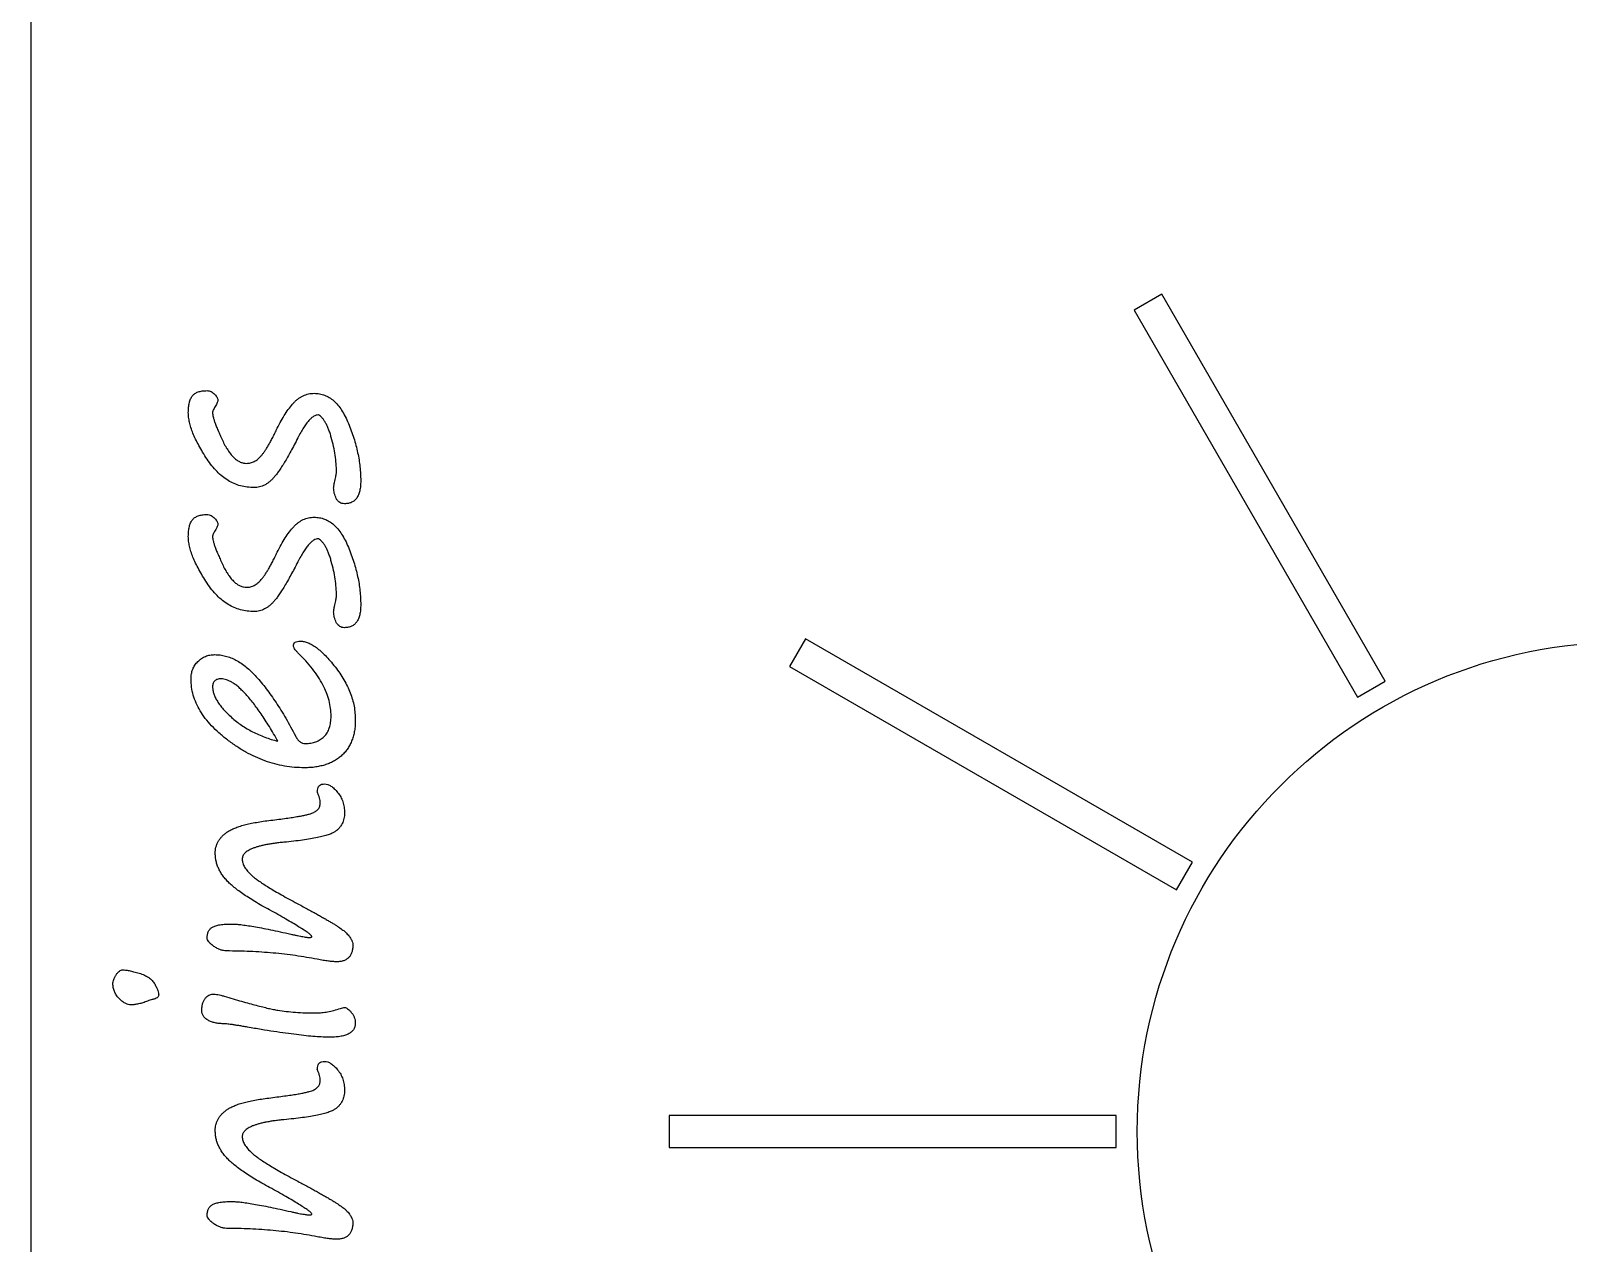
# Model space of a CAD drawing. Extents: x 261 to 321, y 70 to 327.
# Drawn here: x 261.25 to 290.15, y 277.7 to 300.49 of the extents above; entities that cross this region are included whole.
import ezdxf

# ---------------------------------------------------------------- set-up
doc = ezdxf.new("R2010")
doc.units = 0
doc.header["$LTSCALE"] = 2
doc.layers.get('0').update_dxf_attribs({"linetype": 'CONTINUOUS'})

msp = doc.modelspace()

# ---------------------------------------------------------------- linework, layer by layer
at = {"color": 7, "linetype": 'CONTINUOUS'}
for p, q in [((261.25, 320.199), (261.25, 76.199)), ((282.51, 295.538), (281.99, 295.238)), ((286.71, 288.263), (282.51, 295.538)), ((281.99, 295.238), (286.19, 287.963)), ((275.812, 289.059), (275.512, 288.54)), ((283.086, 284.859), (275.812, 289.059)), ((275.512, 288.54), (282.786, 284.34)), ((286.19, 287.963), (286.71, 288.263)), ((282.786, 284.34), (283.086, 284.859)), ((273.25, 280.099), (273.25, 279.499)), ((281.65, 280.099), (273.25, 280.099)), ((281.65, 279.499), (281.65, 280.099)), ((273.25, 279.499), (281.65, 279.499))]:
    msp.add_line(p, q, dxfattribs=at)
msp.add_circle((291.25, 279.799), 9.2, dxfattribs=at)
for points, knots in [([(264.212, 293.31), (264.213, 293.344), (264.214, 293.407), (264.229, 293.494), (264.252, 293.567), (264.287, 293.627), (264.336, 293.671), (264.399, 293.703), (264.475, 293.72), (264.531, 293.722), (264.56, 293.724)], [0, 0, 0, 0, 0.1615812, 0.3010992, 0.4219221, 0.5265901, 0.6274439, 0.7351589, 0.8584117, 1, 1, 1, 1]), ([(264.56, 293.724), (264.574, 293.723), (264.602, 293.721), (264.642, 293.707), (264.677, 293.684), (264.708, 293.653), (264.733, 293.621), (264.754, 293.592), (264.766, 293.565), (264.768, 293.548), (264.769, 293.541)], [0, 0, 0, 0, 0.141445, 0.275618, 0.417584, 0.565731, 0.711099, 0.829514, 0.924574, 1, 1, 1, 1]), ([(265.883, 293.015), (265.907, 293.062), (265.953, 293.154), (266.029, 293.282), (266.109, 293.394), (266.176, 293.478), (266.233, 293.536), (266.278, 293.572), (266.323, 293.603), (266.371, 293.629), (266.42, 293.648), (266.472, 293.663), (266.525, 293.671), (266.561, 293.672), (266.579, 293.673)], [0, 0, 0, 0, 0.158494, 0.305131, 0.440357, 0.565358, 0.623993, 0.680685, 0.734713, 0.787908, 0.84093, 0.892939, 0.945932, 1, 1, 1, 1]), ([(266.579, 293.673), (266.613, 293.671), (266.679, 293.668), (266.774, 293.64), (266.865, 293.596), (266.949, 293.532), (267.026, 293.452), (267.097, 293.353), (267.164, 293.237), (267.223, 293.107), (267.276, 292.97), (267.323, 292.831), (267.363, 292.694), (267.396, 292.558), (267.421, 292.424), (267.44, 292.291), (267.45, 292.16), (267.452, 292.074), (267.453, 292.031)], [0, 0, 0, 0, 0.049553, 0.098041, 0.146926, 0.198173, 0.253309, 0.313021, 0.378674, 0.450723, 0.525152, 0.597506, 0.668545, 0.737439, 0.804827, 0.870873, 0.936109, 1, 1, 1, 1]), ([(264.717, 293.425), (264.71, 293.412), (264.696, 293.389), (264.682, 293.358), (264.671, 293.333), (264.669, 293.319), (264.668, 293.313)], [0, 0, 0, 0, 0.359018, 0.643191, 0.856508, 1, 1, 1, 1]), ([(264.769, 293.541), (264.768, 293.535), (264.766, 293.52), (264.756, 293.494), (264.739, 293.462), (264.725, 293.438), (264.717, 293.425)], [0, 0, 0, 0, 0.144653, 0.356416, 0.641848, 1, 1, 1, 1]), ([(265.45, 291.901), (265.406, 291.903), (265.32, 291.906), (265.193, 291.931), (265.073, 291.973), (264.959, 292.033), (264.85, 292.108), (264.748, 292.202), (264.65, 292.311), (264.562, 292.435), (264.482, 292.563), (264.411, 292.688), (264.349, 292.807), (264.3, 292.92), (264.26, 293.025), (264.234, 293.126), (264.216, 293.219), (264.213, 293.28), (264.212, 293.31)], [0, 0, 0, 0, 0.064278, 0.126864, 0.189069, 0.251655, 0.316458, 0.384152, 0.455459, 0.531734, 0.607547, 0.678227, 0.743765, 0.803993, 0.859452, 0.910181, 0.956768, 1, 1, 1, 1]), ([(264.668, 293.313), (264.669, 293.3), (264.67, 293.272), (264.681, 293.225), (264.696, 293.17), (264.718, 293.106), (264.745, 293.033), (264.78, 292.952), (264.82, 292.862), (264.863, 292.767), (264.911, 292.673), (264.963, 292.59), (265.016, 292.518), (265.071, 292.459), (265.128, 292.414), (265.187, 292.38), (265.248, 292.36), (265.289, 292.358), (265.31, 292.356)], [0, 0, 0, 0, 0.031224, 0.070254, 0.117274, 0.172008, 0.235818, 0.308173, 0.388276, 0.477606, 0.566616, 0.647012, 0.719228, 0.784344, 0.843875, 0.89815, 0.949816, 1, 1, 1, 1]), ([(266.658, 293.268), (266.644, 293.266), (266.613, 293.263), (266.567, 293.241), (266.521, 293.206), (266.473, 293.158), (266.424, 293.097), (266.374, 293.022), (266.322, 292.934), (266.288, 292.87), (266.271, 292.836)], [0, 0, 0, 0, 0.073247, 0.153848, 0.249799, 0.360394, 0.490322, 0.639781, 0.809506, 1, 1, 1, 1]), ([(266.997, 292.197), (266.996, 292.248), (266.993, 292.352), (266.974, 292.511), (266.944, 292.675), (266.908, 292.813), (266.877, 292.922), (266.85, 292.995), (266.822, 293.061), (266.793, 293.119), (266.762, 293.169), (266.73, 293.21), (266.696, 293.244), (266.671, 293.26), (266.658, 293.268)], [0, 0, 0, 0, 0.132339, 0.270944, 0.41513, 0.566339, 0.640688, 0.708527, 0.77024, 0.82631, 0.876491, 0.921858, 0.962563, 1, 1, 1, 1]), ([(265.31, 292.356), (265.334, 292.358), (265.384, 292.361), (265.456, 292.391), (265.523, 292.437), (265.575, 292.489), (265.616, 292.541), (265.649, 292.587), (265.684, 292.641), (265.721, 292.701), (265.759, 292.77), (265.799, 292.845), (265.841, 292.927), (265.869, 292.985), (265.883, 293.015)], [0, 0, 0, 0, 0.080908, 0.162413, 0.250116, 0.347253, 0.402573, 0.465143, 0.534394, 0.612332, 0.697422, 0.790577, 0.891423, 1, 1, 1, 1]), ([(266.271, 292.836), (266.248, 292.792), (266.205, 292.707), (266.14, 292.587), (266.079, 292.477), (266.021, 292.379), (265.968, 292.291), (265.917, 292.215), (265.87, 292.15), (265.826, 292.095), (265.782, 292.049), (265.739, 292.009), (265.694, 291.976), (265.647, 291.948), (265.6, 291.927), (265.55, 291.912), (265.5, 291.903), (265.466, 291.901), (265.45, 291.901)], [0, 0, 0, 0, 0.113534, 0.218951, 0.314919, 0.402303, 0.481354, 0.551421, 0.613125, 0.666237, 0.71392, 0.759059, 0.802056, 0.842884, 0.882841, 0.922221, 0.961058, 1, 1, 1, 1]), ([(266.97, 292.05), (266.974, 292.067), (266.981, 292.098), (266.991, 292.139), (266.996, 292.171), (266.997, 292.189), (266.997, 292.197)], [0, 0, 0, 0, 0.3489211, 0.6310478, 0.8509959, 1, 1, 1, 1]), ([(266.944, 291.895), (266.944, 291.904), (266.945, 291.924), (266.951, 291.958), (266.96, 292.001), (266.966, 292.033), (266.97, 292.05)], [0, 0, 0, 0, 0.161088, 0.379222, 0.661025, 1, 1, 1, 1]), ([(267.149, 291.597), (267.132, 291.598), (267.101, 291.6), (267.056, 291.62), (267.019, 291.652), (266.983, 291.711), (266.952, 291.793), (266.947, 291.862), (266.944, 291.895)], [0, 0, 0, 0, 0.123286, 0.237227, 0.354665, 0.484302, 0.749515, 1, 1, 1, 1]), ([(267.453, 292.031), (267.452, 291.997), (267.45, 291.933), (267.437, 291.844), (267.413, 291.768), (267.38, 291.705), (267.336, 291.656), (267.282, 291.621), (267.218, 291.601), (267.173, 291.598), (267.149, 291.597)], [0, 0, 0, 0, 0.168648, 0.317945, 0.447808, 0.563245, 0.669484, 0.773157, 0.880958, 1, 1, 1, 1]), ([(264.212, 290.981), (264.213, 291.014), (264.214, 291.078), (264.229, 291.165), (264.252, 291.238), (264.287, 291.298), (264.336, 291.342), (264.399, 291.374), (264.475, 291.391), (264.531, 291.393), (264.56, 291.394)], [0, 0, 0, 0, 0.1615812, 0.3010992, 0.4219221, 0.5265901, 0.6274439, 0.7351589, 0.8584117, 1, 1, 1, 1]), ([(264.56, 291.394), (264.574, 291.393), (264.602, 291.392), (264.642, 291.378), (264.677, 291.355), (264.708, 291.324), (264.733, 291.291), (264.754, 291.263), (264.766, 291.236), (264.768, 291.219), (264.769, 291.212)], [0, 0, 0, 0, 0.141445, 0.275618, 0.417584, 0.565731, 0.711099, 0.829514, 0.924574, 1, 1, 1, 1]), ([(265.883, 290.686), (265.907, 290.733), (265.953, 290.825), (266.029, 290.953), (266.109, 291.065), (266.176, 291.149), (266.233, 291.207), (266.278, 291.243), (266.323, 291.274), (266.371, 291.3), (266.42, 291.319), (266.472, 291.334), (266.525, 291.342), (266.561, 291.343), (266.579, 291.344)], [0, 0, 0, 0, 0.158494, 0.305131, 0.440357, 0.565358, 0.623993, 0.680685, 0.734713, 0.787908, 0.84093, 0.892939, 0.945932, 1, 1, 1, 1]), ([(266.579, 291.344), (266.613, 291.342), (266.679, 291.339), (266.774, 291.311), (266.865, 291.267), (266.949, 291.203), (267.026, 291.122), (267.097, 291.024), (267.164, 290.908), (267.223, 290.778), (267.276, 290.641), (267.323, 290.502), (267.363, 290.365), (267.396, 290.229), (267.421, 290.095), (267.44, 289.962), (267.45, 289.831), (267.452, 289.744), (267.453, 289.701)], [0, 0, 0, 0, 0.049553, 0.098041, 0.146926, 0.198173, 0.253309, 0.313021, 0.378674, 0.450723, 0.525152, 0.597506, 0.668545, 0.737439, 0.804827, 0.870873, 0.936109, 1, 1, 1, 1]), ([(264.717, 291.096), (264.71, 291.083), (264.696, 291.06), (264.682, 291.028), (264.671, 291.004), (264.669, 290.99), (264.668, 290.984)], [0, 0, 0, 0, 0.359018, 0.643191, 0.856508, 1, 1, 1, 1]), ([(264.769, 291.212), (264.768, 291.206), (264.766, 291.19), (264.756, 291.165), (264.739, 291.133), (264.725, 291.109), (264.717, 291.096)], [0, 0, 0, 0, 0.144653, 0.356416, 0.641848, 1, 1, 1, 1]), ([(265.45, 289.572), (265.406, 289.573), (265.32, 289.577), (265.193, 289.602), (265.073, 289.644), (264.959, 289.704), (264.85, 289.779), (264.748, 289.873), (264.65, 289.982), (264.562, 290.106), (264.482, 290.234), (264.411, 290.359), (264.349, 290.478), (264.3, 290.59), (264.26, 290.696), (264.234, 290.796), (264.216, 290.89), (264.213, 290.951), (264.212, 290.981)], [0, 0, 0, 0, 0.064278, 0.126864, 0.189069, 0.251655, 0.316458, 0.384152, 0.455459, 0.531734, 0.607547, 0.678227, 0.743765, 0.803993, 0.859452, 0.910181, 0.956768, 1, 1, 1, 1]), ([(264.668, 290.984), (264.669, 290.971), (264.67, 290.943), (264.681, 290.896), (264.696, 290.841), (264.718, 290.777), (264.745, 290.704), (264.78, 290.623), (264.82, 290.533), (264.863, 290.438), (264.911, 290.344), (264.963, 290.26), (265.016, 290.189), (265.071, 290.13), (265.128, 290.085), (265.187, 290.051), (265.248, 290.031), (265.289, 290.029), (265.31, 290.027)], [0, 0, 0, 0, 0.031224, 0.070254, 0.117274, 0.172008, 0.235818, 0.308173, 0.388276, 0.477606, 0.566616, 0.647012, 0.719228, 0.784344, 0.843875, 0.89815, 0.949816, 1, 1, 1, 1]), ([(266.658, 290.939), (266.644, 290.937), (266.613, 290.934), (266.567, 290.912), (266.521, 290.877), (266.473, 290.829), (266.424, 290.768), (266.374, 290.693), (266.322, 290.605), (266.288, 290.541), (266.271, 290.507)], [0, 0, 0, 0, 0.073247, 0.153848, 0.249799, 0.360394, 0.490322, 0.639781, 0.809506, 1, 1, 1, 1]), ([(266.997, 289.868), (266.996, 289.918), (266.993, 290.023), (266.974, 290.182), (266.944, 290.346), (266.908, 290.484), (266.877, 290.593), (266.85, 290.666), (266.822, 290.732), (266.793, 290.79), (266.762, 290.84), (266.73, 290.881), (266.696, 290.915), (266.671, 290.931), (266.658, 290.939)], [0, 0, 0, 0, 0.132339, 0.270944, 0.41513, 0.566339, 0.640688, 0.708527, 0.77024, 0.82631, 0.876491, 0.921858, 0.962563, 1, 1, 1, 1]), ([(265.31, 290.027), (265.334, 290.029), (265.384, 290.032), (265.456, 290.061), (265.523, 290.108), (265.575, 290.16), (265.616, 290.212), (265.649, 290.258), (265.684, 290.312), (265.721, 290.372), (265.759, 290.441), (265.799, 290.516), (265.841, 290.598), (265.869, 290.656), (265.883, 290.686)], [0, 0, 0, 0, 0.080908, 0.162413, 0.250116, 0.347253, 0.402573, 0.465143, 0.534394, 0.612332, 0.697422, 0.790577, 0.891423, 1, 1, 1, 1]), ([(266.271, 290.507), (266.248, 290.463), (266.205, 290.378), (266.14, 290.258), (266.079, 290.148), (266.021, 290.05), (265.968, 289.962), (265.917, 289.886), (265.87, 289.821), (265.826, 289.766), (265.782, 289.72), (265.739, 289.68), (265.694, 289.647), (265.647, 289.619), (265.6, 289.598), (265.55, 289.583), (265.5, 289.574), (265.466, 289.572), (265.45, 289.572)], [0, 0, 0, 0, 0.1135342, 0.2189515, 0.3149194, 0.4023026, 0.4813544, 0.5514212, 0.6131253, 0.6662374, 0.7139197, 0.7590592, 0.8020563, 0.8428845, 0.8828407, 0.9222205, 0.9610581, 1, 1, 1, 1]), ([(266.97, 289.721), (266.974, 289.738), (266.981, 289.769), (266.991, 289.81), (266.996, 289.842), (266.997, 289.86), (266.997, 289.868)], [0, 0, 0, 0, 0.3489211, 0.6310478, 0.8509959, 1, 1, 1, 1]), ([(266.944, 289.566), (266.944, 289.575), (266.945, 289.594), (266.951, 289.629), (266.96, 289.672), (266.966, 289.704), (266.97, 289.721)], [0, 0, 0, 0, 0.161088, 0.379222, 0.661025, 1, 1, 1, 1]), ([(267.453, 289.701), (267.452, 289.668), (267.45, 289.604), (267.437, 289.515), (267.413, 289.439), (267.38, 289.376), (267.336, 289.327), (267.282, 289.292), (267.218, 289.272), (267.173, 289.269), (267.149, 289.268)], [0, 0, 0, 0, 0.168648, 0.317945, 0.447808, 0.563245, 0.669484, 0.773157, 0.880958, 1, 1, 1, 1]), ([(267.149, 289.268), (267.132, 289.269), (267.101, 289.271), (267.056, 289.291), (267.019, 289.323), (266.983, 289.382), (266.952, 289.464), (266.947, 289.533), (266.944, 289.566)], [0, 0, 0, 0, 0.123286, 0.237227, 0.354665, 0.484302, 0.749515, 1, 1, 1, 1]), ([(266.187, 288.929), (266.188, 288.942), (266.191, 288.968), (266.222, 288.998), (266.267, 289.012), (266.302, 289.014), (266.321, 289.015)], [0, 0, 0, 0, 0.213642, 0.420293, 0.671016, 1, 1, 1, 1]), ([(266.321, 289.015), (266.344, 289.013), (266.393, 289.009), (266.467, 288.986), (266.543, 288.946), (266.623, 288.893), (266.706, 288.824), (266.792, 288.74), (266.881, 288.642), (266.973, 288.531), (267.061, 288.413), (267.138, 288.29), (267.204, 288.167), (267.258, 288.043), (267.299, 287.917), (267.33, 287.791), (267.347, 287.663), (267.35, 287.577), (267.351, 287.534)], [0, 0, 0, 0, 0.0360824, 0.0757056, 0.119929, 0.1698677, 0.2257896, 0.2881488, 0.3572724, 0.4336621, 0.5120318, 0.5870219, 0.6598296, 0.7303247, 0.7988601, 0.8662174, 0.9331703, 1, 1, 1, 1]), ([(264.263, 288.301), (264.264, 288.334), (264.267, 288.397), (264.292, 288.486), (264.333, 288.566), (264.391, 288.634), (264.459, 288.69), (264.535, 288.732), (264.619, 288.758), (264.677, 288.76), (264.707, 288.762)], [0, 0, 0, 0, 0.136797, 0.263482, 0.386931, 0.512114, 0.636593, 0.756117, 0.875353, 1, 1, 1, 1]), ([(264.707, 288.762), (264.741, 288.76), (264.809, 288.758), (264.911, 288.737), (265.011, 288.705), (265.11, 288.659), (265.207, 288.6), (265.304, 288.527), (265.399, 288.442), (265.493, 288.344), (265.585, 288.236), (265.679, 288.119), (265.771, 287.993), (265.863, 287.858), (265.955, 287.715), (266.047, 287.563), (266.137, 287.402), (266.196, 287.29), (266.226, 287.234)], [0, 0, 0, 0, 0.045436, 0.090939, 0.13752, 0.185496, 0.235959, 0.289464, 0.345984, 0.406149, 0.469712, 0.536253, 0.605651, 0.678001, 0.753577, 0.832436, 0.914761, 1, 1, 1, 1]), ([(266.273, 288.796), (266.26, 288.809), (266.237, 288.833), (266.21, 288.87), (266.192, 288.901), (266.188, 288.921), (266.187, 288.929)], [0, 0, 0, 0, 0.345958, 0.625597, 0.839863, 1, 1, 1, 1]), ([(266.896, 287.606), (266.894, 287.655), (266.89, 287.753), (266.859, 287.901), (266.81, 288.05), (266.741, 288.199), (266.653, 288.349), (266.544, 288.498), (266.418, 288.65), (266.322, 288.746), (266.273, 288.796)], [0, 0, 0, 0, 0.106372, 0.214623, 0.327663, 0.446284, 0.571263, 0.704865, 0.847828, 1, 1, 1, 1]), ([(266.394, 286.635), (266.331, 286.636), (266.205, 286.639), (266.018, 286.665), (265.834, 286.706), (265.651, 286.763), (265.471, 286.837), (265.293, 286.928), (265.118, 287.034), (264.948, 287.155), (264.79, 287.285), (264.65, 287.42), (264.531, 287.559), (264.433, 287.701), (264.357, 287.846), (264.303, 287.995), (264.27, 288.147), (264.265, 288.25), (264.263, 288.301)], [0, 0, 0, 0, 0.064196, 0.127808, 0.191876, 0.256554, 0.322388, 0.389839, 0.459199, 0.530984, 0.601528, 0.667383, 0.729064, 0.787198, 0.842294, 0.895694, 0.947801, 1, 1, 1, 1]), ([(264.827, 288.306), (264.815, 288.305), (264.791, 288.305), (264.758, 288.298), (264.731, 288.285), (264.707, 288.27), (264.689, 288.248), (264.677, 288.221), (264.669, 288.19), (264.668, 288.168), (264.668, 288.156)], [0, 0, 0, 0, 0.149039, 0.281878, 0.39948, 0.510963, 0.62118, 0.733021, 0.860434, 1, 1, 1, 1]), ([(264.668, 288.156), (264.669, 288.135), (264.671, 288.09), (264.689, 288.023), (264.717, 287.954), (264.758, 287.883), (264.808, 287.81), (264.87, 287.736), (264.942, 287.659), (265.025, 287.581), (265.116, 287.505), (265.212, 287.433), (265.315, 287.369), (265.421, 287.309), (265.533, 287.256), (265.65, 287.209), (265.772, 287.167), (265.855, 287.145), (265.897, 287.133)], [0, 0, 0, 0, 0.038639, 0.079291, 0.122884, 0.171222, 0.223573, 0.280922, 0.343368, 0.411786, 0.48278, 0.553959, 0.625726, 0.697823, 0.771116, 0.846096, 0.921965, 1, 1, 1, 1]), ([(265.897, 287.133), (265.87, 287.181), (265.817, 287.273), (265.737, 287.406), (265.659, 287.53), (265.583, 287.644), (265.509, 287.75), (265.437, 287.846), (265.367, 287.933), (265.3, 288.012), (265.232, 288.079), (265.17, 288.141), (265.108, 288.191), (265.048, 288.232), (264.99, 288.265), (264.934, 288.288), (264.88, 288.303), (264.844, 288.305), (264.827, 288.306)], [0, 0, 0, 0, 0.1001747, 0.1950285, 0.284842, 0.3685873, 0.4477918, 0.521053, 0.589218, 0.6526742, 0.7108458, 0.7642407, 0.8127579, 0.8573179, 0.897832, 0.9344961, 0.9684134, 1, 1, 1, 1]), ([(266.411, 287.091), (266.446, 287.092), (266.513, 287.094), (266.608, 287.12), (266.693, 287.16), (266.766, 287.219), (266.826, 287.292), (266.866, 287.384), (266.892, 287.49), (266.895, 287.566), (266.896, 287.606)], [0, 0, 0, 0, 0.130412, 0.250605, 0.365602, 0.479146, 0.595461, 0.71711, 0.850916, 1, 1, 1, 1]), ([(267.351, 287.534), (267.351, 287.5), (267.349, 287.432), (267.337, 287.333), (267.318, 287.24), (267.29, 287.153), (267.254, 287.072), (267.211, 286.998), (267.16, 286.93), (267.1, 286.868), (267.033, 286.813), (266.961, 286.765), (266.881, 286.725), (266.796, 286.691), (266.704, 286.667), (266.606, 286.648), (266.502, 286.637), (266.431, 286.636), (266.394, 286.635)], [0, 0, 0, 0, 0.069986, 0.136688, 0.200076, 0.26073, 0.319313, 0.37629, 0.433405, 0.490735, 0.548329, 0.60608, 0.665554, 0.726455, 0.790209, 0.856507, 0.926308, 1, 1, 1, 1]), ([(266.226, 287.234), (266.237, 287.212), (266.259, 287.172), (266.304, 287.126), (266.355, 287.095), (266.392, 287.092), (266.411, 287.091)], [0, 0, 0, 0, 0.29623, 0.552297, 0.776091, 1, 1, 1, 1]), ([(266.634, 286.183), (266.636, 286.189), (266.64, 286.2), (266.642, 286.211), (266.643, 286.216)], [0, 0, 0, 0, 0.594401, 1, 1, 1, 1]), ([(266.693, 285.973), (266.692, 285.988), (266.69, 286.02), (266.678, 286.07), (266.66, 286.125), (266.643, 286.163), (266.634, 286.183)], [0, 0, 0, 0, 0.2020643, 0.4375189, 0.6989186, 1, 1, 1, 1]), ([(266.643, 286.216), (266.644, 286.233), (266.645, 286.265), (266.674, 286.306), (266.719, 286.329), (266.754, 286.33), (266.774, 286.331)], [0, 0, 0, 0, 0.256977, 0.479278, 0.708207, 1, 1, 1, 1]), ([(266.774, 286.331), (266.794, 286.329), (266.836, 286.324), (266.898, 286.292), (266.96, 286.24), (267.022, 286.172), (267.079, 286.09), (267.119, 285.997), (267.145, 285.895), (267.148, 285.825), (267.149, 285.788)], [0, 0, 0, 0, 0.083259, 0.177926, 0.289033, 0.421572, 0.56357, 0.70399, 0.84778, 1, 1, 1, 1]), ([(265.723, 285.644), (265.775, 285.65), (265.873, 285.662), (266.013, 285.68), (266.138, 285.697), (266.247, 285.715), (266.34, 285.731), (266.418, 285.747), (266.481, 285.763), (266.543, 285.781), (266.602, 285.81), (266.655, 285.854), (266.688, 285.911), (266.691, 285.952), (266.693, 285.973)], [0, 0, 0, 0, 0.14331, 0.272848, 0.387904, 0.489322, 0.576307, 0.649755, 0.708898, 0.754574, 0.825979, 0.887697, 0.942611, 1, 1, 1, 1]), ([(264.719, 285.027), (264.719, 285.046), (264.72, 285.085), (264.731, 285.142), (264.747, 285.196), (264.771, 285.247), (264.802, 285.296), (264.84, 285.341), (264.884, 285.383), (264.936, 285.424), (264.996, 285.461), (265.068, 285.495), (265.15, 285.526), (265.243, 285.556), (265.348, 285.581), (265.463, 285.605), (265.589, 285.626), (265.677, 285.638), (265.723, 285.644)], [0, 0, 0, 0, 0.04587, 0.089952, 0.133417, 0.176585, 0.220802, 0.265922, 0.31257, 0.36217, 0.416744, 0.477111, 0.545162, 0.620105, 0.703202, 0.794231, 0.892727, 1, 1, 1, 1]), ([(267.149, 285.788), (267.148, 285.77), (267.147, 285.734), (267.139, 285.681), (267.125, 285.631), (267.105, 285.585), (267.079, 285.542), (267.048, 285.501), (267.011, 285.466), (266.967, 285.43), (266.91, 285.4), (266.836, 285.371), (266.744, 285.345), (266.633, 285.32), (266.503, 285.295), (266.355, 285.274), (266.188, 285.253), (266.07, 285.241), (266.008, 285.235)], [0, 0, 0, 0, 0.039559, 0.077781, 0.114206, 0.149841, 0.185257, 0.221034, 0.25814, 0.296294, 0.340738, 0.396687, 0.464889, 0.545916, 0.640086, 0.74677, 0.86672, 1, 1, 1, 1]), ([(265.896, 283.879), (265.844, 283.906), (265.743, 283.96), (265.598, 284.039), (265.466, 284.117), (265.346, 284.193), (265.238, 284.264), (265.141, 284.334), (265.057, 284.401), (264.984, 284.466), (264.921, 284.531), (264.867, 284.597), (264.82, 284.664), (264.784, 284.734), (264.754, 284.804), (264.734, 284.877), (264.721, 284.951), (264.719, 285.001), (264.719, 285.027)], [0, 0, 0, 0, 0.102373, 0.198228, 0.287258, 0.369069, 0.444493, 0.513476, 0.575785, 0.63196, 0.683528, 0.732734, 0.779924, 0.825055, 0.869256, 0.913099, 0.956374, 1, 1, 1, 1]), ([(266.008, 285.235), (265.976, 285.232), (265.915, 285.226), (265.826, 285.215), (265.744, 285.202), (265.667, 285.188), (265.597, 285.173), (265.532, 285.156), (265.474, 285.138), (265.422, 285.119), (265.376, 285.099), (265.336, 285.077), (265.302, 285.054), (265.274, 285.03), (265.252, 285.004), (265.236, 284.976), (265.227, 284.947), (265.225, 284.927), (265.225, 284.917)], [0, 0, 0, 0, 0.106292, 0.205688, 0.29835, 0.385228, 0.465368, 0.539056, 0.607297, 0.668314, 0.725092, 0.775556, 0.820502, 0.861675, 0.898545, 0.934044, 0.966352, 1, 1, 1, 1]), ([(265.225, 284.917), (265.227, 284.893), (265.232, 284.841), (265.27, 284.764), (265.329, 284.686), (265.394, 284.62), (265.461, 284.562), (265.529, 284.514), (265.61, 284.458), (265.705, 284.398), (265.813, 284.332), (265.936, 284.261), (266.073, 284.184), (266.17, 284.132), (266.22, 284.105)], [0, 0, 0, 0, 0.0549478, 0.1171813, 0.1902377, 0.2759135, 0.3275704, 0.3903594, 0.4641892, 0.5484566, 0.6448728, 0.7518401, 0.8702085, 1, 1, 1, 1]), ([(266.22, 284.105), (266.255, 284.087), (266.322, 284.051), (266.42, 283.999), (266.511, 283.948), (266.598, 283.902), (266.678, 283.857), (266.752, 283.814), (266.822, 283.775), (266.885, 283.737), (266.943, 283.702), (266.995, 283.67), (267.041, 283.639), (267.081, 283.612), (267.116, 283.586), (267.145, 283.565), (267.168, 283.544), (267.2, 283.512), (267.237, 283.466), (267.275, 283.41), (267.3, 283.358), (267.303, 283.324), (267.305, 283.308)], [0, 0, 0, 0, 0.084813, 0.164773, 0.240663, 0.311661, 0.378594, 0.440692, 0.498669, 0.552111, 0.600446, 0.644953, 0.684673, 0.720105, 0.75127, 0.777849, 0.80016, 0.817982, 0.876584, 0.925837, 0.966379, 1, 1, 1, 1]), ([(266.534, 283.466), (266.531, 283.472), (266.521, 283.489), (266.489, 283.514), (266.439, 283.55), (266.368, 283.595), (266.279, 283.653), (266.169, 283.719), (266.039, 283.796), (265.946, 283.85), (265.896, 283.879)], [0, 0, 0, 0, 0.024746, 0.076874, 0.157797, 0.268, 0.406998, 0.575481, 0.773144, 1, 1, 1, 1]), ([(264.567, 283.443), (264.568, 283.464), (264.57, 283.505), (264.589, 283.562), (264.622, 283.608), (264.669, 283.644), (264.733, 283.669), (264.814, 283.687), (264.915, 283.696), (264.988, 283.697), (265.028, 283.698)], [0, 0, 0, 0, 0.107257, 0.203524, 0.29421, 0.387249, 0.495913, 0.633994, 0.800911, 1, 1, 1, 1]), ([(265.028, 283.698), (265.053, 283.697), (265.111, 283.696), (265.205, 283.686), (265.317, 283.671), (265.447, 283.651), (265.594, 283.623), (265.76, 283.591), (265.944, 283.552), (266.072, 283.523), (266.139, 283.508)], [0, 0, 0, 0, 0.068072, 0.151869, 0.251629, 0.368751, 0.501332, 0.65136, 0.817623, 1, 1, 1, 1]), ([(264.927, 283.192), (264.909, 283.193), (264.872, 283.196), (264.815, 283.213), (264.754, 283.24), (264.695, 283.277), (264.64, 283.317), (264.6, 283.359), (264.572, 283.4), (264.568, 283.429), (264.567, 283.443)], [0, 0, 0, 0, 0.115754, 0.240658, 0.381641, 0.53817, 0.689217, 0.812596, 0.913658, 1, 1, 1, 1]), ([(266.139, 283.508), (266.161, 283.503), (266.203, 283.494), (266.263, 283.481), (266.316, 283.47), (266.364, 283.461), (266.405, 283.454), (266.439, 283.449), (266.467, 283.445), (266.484, 283.445), (266.491, 283.445)], [0, 0, 0, 0, 0.189838, 0.361036, 0.511913, 0.646375, 0.762702, 0.860588, 0.938241, 1, 1, 1, 1]), ([(266.491, 283.445), (266.498, 283.445), (266.509, 283.446), (266.523, 283.449), (266.533, 283.456), (266.534, 283.463), (266.534, 283.466)], [0, 0, 0, 0, 0.3595644, 0.6241264, 0.8153249, 1, 1, 1, 1]), ([(267.305, 283.308), (267.304, 283.283), (267.302, 283.236), (267.288, 283.17), (267.265, 283.114), (267.231, 283.068), (267.186, 283.032), (267.132, 283.007), (267.069, 282.991), (267.024, 282.99), (267, 282.989)], [0, 0, 0, 0, 0.147476, 0.278921, 0.398162, 0.507762, 0.616824, 0.733077, 0.858773, 1, 1, 1, 1]), ([(266.637, 283.035), (266.569, 283.048), (266.433, 283.073), (266.227, 283.105), (266.018, 283.132), (265.806, 283.154), (265.59, 283.17), (265.372, 283.183), (265.151, 283.19), (265.002, 283.191), (264.927, 283.192)], [0, 0, 0, 0, 0.120129, 0.241238, 0.364168, 0.488151, 0.613675, 0.74088, 0.86932, 1, 1, 1, 1]), ([(267, 282.989), (266.977, 282.99), (266.925, 282.992), (266.841, 283.001), (266.743, 283.016), (266.674, 283.028), (266.637, 283.035)], [0, 0, 0, 0, 0.1923445, 0.4245745, 0.6929594, 1, 1, 1, 1]), ([(262.794, 282.576), (262.795, 282.589), (262.797, 282.616), (262.81, 282.657), (262.829, 282.701), (262.855, 282.744), (262.884, 282.784), (262.915, 282.813), (262.945, 282.834), (262.966, 282.836), (262.976, 282.837)], [0, 0, 0, 0, 0.114769, 0.240877, 0.378571, 0.535228, 0.686687, 0.811952, 0.912256, 1, 1, 1, 1]), ([(262.976, 282.837), (262.994, 282.836), (263.036, 282.834), (263.105, 282.821), (263.19, 282.8), (263.286, 282.774), (263.383, 282.741), (263.466, 282.695), (263.535, 282.64), (263.58, 282.574), (263.612, 282.51), (263.636, 282.454), (263.652, 282.404), (263.654, 282.374), (263.655, 282.36)], [0, 0, 0, 0, 0.05941, 0.136335, 0.233127, 0.347911, 0.465605, 0.569363, 0.662741, 0.750763, 0.831039, 0.899003, 0.955256, 1, 1, 1, 1]), ([(263.134, 282.179), (263.115, 282.181), (263.076, 282.184), (263.019, 282.21), (262.961, 282.248), (262.907, 282.301), (262.857, 282.363), (262.821, 282.431), (262.798, 282.502), (262.796, 282.551), (262.794, 282.576)], [0, 0, 0, 0, 0.098694, 0.20574, 0.326518, 0.464747, 0.606873, 0.741112, 0.869589, 1, 1, 1, 1]), ([(263.655, 282.36), (263.653, 282.352), (263.649, 282.332), (263.622, 282.309), (263.582, 282.29), (263.55, 282.282), (263.531, 282.277)], [0, 0, 0, 0, 0.167057, 0.3679239, 0.6420284, 1, 1, 1, 1]), ([(264.465, 282.072), (264.466, 282.095), (264.467, 282.138), (264.48, 282.199), (264.499, 282.254), (264.528, 282.299), (264.562, 282.335), (264.598, 282.362), (264.636, 282.378), (264.663, 282.381), (264.676, 282.382)], [0, 0, 0, 0, 0.165123, 0.313992, 0.451067, 0.580291, 0.700988, 0.807951, 0.905123, 1, 1, 1, 1]), ([(264.676, 282.382), (264.69, 282.381), (264.721, 282.38), (264.771, 282.372), (264.827, 282.36), (264.866, 282.348), (264.886, 282.342)], [0, 0, 0, 0, 0.202838, 0.433546, 0.701559, 1, 1, 1, 1]), ([(263.446, 282.249), (263.417, 282.238), (263.362, 282.219), (263.281, 282.196), (263.205, 282.183), (263.157, 282.18), (263.134, 282.179)], [0, 0, 0, 0, 0.286861, 0.547582, 0.785045, 1, 1, 1, 1]), ([(263.531, 282.277), (263.518, 282.274), (263.489, 282.266), (263.461, 282.255), (263.446, 282.249)], [0, 0, 0, 0, 0.466704, 1, 1, 1, 1]), ([(264.87, 281.825), (264.843, 281.825), (264.791, 281.827), (264.716, 281.84), (264.647, 281.859), (264.585, 281.887), (264.532, 281.921), (264.494, 281.966), (264.469, 282.017), (264.466, 282.054), (264.465, 282.072)], [0, 0, 0, 0, 0.153648, 0.29711, 0.433302, 0.563921, 0.684106, 0.790833, 0.893815, 1, 1, 1, 1]), ([(264.886, 282.342), (264.943, 282.325), (265.051, 282.293), (265.209, 282.247), (265.353, 282.206), (265.486, 282.171), (265.605, 282.14), (265.712, 282.114), (265.807, 282.093), (265.919, 282.073), (266.057, 282.054), (266.23, 282.038), (266.418, 282.029), (266.548, 282.028), (266.616, 282.027)], [0, 0, 0, 0, 0.100031, 0.192858, 0.277935, 0.355391, 0.425233, 0.487367, 0.542354, 0.589699, 0.680584, 0.779068, 0.885788, 1, 1, 1, 1]), ([(266.616, 282.027), (266.651, 282.029), (266.723, 282.031), (266.834, 282.048), (266.951, 282.075), (267.03, 282.1), (267.071, 282.113)], [0, 0, 0, 0, 0.2246568, 0.4650106, 0.7230972, 1, 1, 1, 1]), ([(267.071, 282.113), (267.086, 282.117), (267.112, 282.126), (267.139, 282.128), (267.151, 282.129)], [0, 0, 0, 0, 0.561487, 1, 1, 1, 1]), ([(267.151, 282.129), (267.16, 282.127), (267.18, 282.124), (267.21, 282.104), (267.242, 282.075), (267.277, 282.037), (267.31, 281.992), (267.333, 281.943), (267.349, 281.893), (267.351, 281.859), (267.351, 281.841)], [0, 0, 0, 0, 0.071735, 0.163273, 0.279298, 0.425346, 0.579351, 0.723905, 0.861191, 1, 1, 1, 1]), ([(265.326, 281.76), (265.297, 281.765), (265.241, 281.774), (265.162, 281.788), (265.092, 281.799), (265.03, 281.809), (264.978, 281.815), (264.934, 281.821), (264.9, 281.824), (264.879, 281.825), (264.87, 281.825)], [0, 0, 0, 0, 0.1934342, 0.3676654, 0.5224177, 0.6579721, 0.772168, 0.8674018, 0.9432909, 1, 1, 1, 1]), ([(267.351, 281.841), (267.35, 281.82), (267.348, 281.779), (267.324, 281.722), (267.286, 281.674), (267.232, 281.635), (267.163, 281.606), (267.081, 281.586), (266.984, 281.573), (266.914, 281.572), (266.877, 281.572)], [0, 0, 0, 0, 0.103956, 0.200112, 0.297518, 0.4029, 0.521426, 0.658924, 0.817812, 1, 1, 1, 1]), ([(266.877, 281.572), (266.833, 281.572), (266.739, 281.574), (266.59, 281.583), (266.423, 281.597), (266.238, 281.62), (266.035, 281.645), (265.815, 281.678), (265.576, 281.716), (265.412, 281.745), (265.326, 281.76)], [0, 0, 0, 0, 0.084015, 0.179805, 0.286952, 0.405632, 0.536733, 0.679415, 0.833636, 1, 1, 1, 1]), ([(266.634, 280.968), (266.636, 280.974), (266.64, 280.985), (266.642, 280.996), (266.643, 281)], [0, 0, 0, 0, 0.594401, 1, 1, 1, 1]), ([(266.693, 280.758), (266.692, 280.772), (266.69, 280.804), (266.678, 280.855), (266.66, 280.91), (266.643, 280.948), (266.634, 280.968)], [0, 0, 0, 0, 0.2020643, 0.4375189, 0.6989186, 1, 1, 1, 1]), ([(266.643, 281), (266.644, 281.018), (266.645, 281.05), (266.674, 281.091), (266.719, 281.114), (266.754, 281.115), (266.774, 281.116)], [0, 0, 0, 0, 0.256977, 0.479278, 0.708207, 1, 1, 1, 1]), ([(266.774, 281.116), (266.794, 281.114), (266.836, 281.109), (266.898, 281.076), (266.96, 281.024), (267.022, 280.957), (267.079, 280.875), (267.119, 280.781), (267.145, 280.68), (267.148, 280.61), (267.149, 280.573)], [0, 0, 0, 0, 0.083259, 0.177926, 0.289033, 0.421572, 0.56357, 0.70399, 0.84778, 1, 1, 1, 1]), ([(265.723, 280.428), (265.775, 280.435), (265.873, 280.447), (266.013, 280.465), (266.138, 280.482), (266.247, 280.499), (266.34, 280.516), (266.418, 280.532), (266.481, 280.548), (266.543, 280.566), (266.602, 280.595), (266.655, 280.639), (266.688, 280.696), (266.691, 280.737), (266.693, 280.758)], [0, 0, 0, 0, 0.14331, 0.272848, 0.387904, 0.489322, 0.576307, 0.649755, 0.708898, 0.754574, 0.825979, 0.887697, 0.942611, 1, 1, 1, 1]), ([(264.719, 279.811), (264.719, 279.831), (264.72, 279.87), (264.731, 279.927), (264.747, 279.981), (264.771, 280.032), (264.802, 280.081), (264.84, 280.126), (264.884, 280.168), (264.936, 280.208), (264.996, 280.246), (265.068, 280.28), (265.15, 280.311), (265.243, 280.34), (265.348, 280.366), (265.463, 280.389), (265.589, 280.411), (265.677, 280.422), (265.723, 280.428)], [0, 0, 0, 0, 0.04587, 0.089952, 0.133417, 0.176585, 0.220802, 0.265922, 0.31257, 0.36217, 0.416744, 0.477111, 0.545162, 0.620105, 0.703202, 0.794231, 0.892727, 1, 1, 1, 1]), ([(267.149, 280.573), (267.148, 280.555), (267.147, 280.518), (267.139, 280.465), (267.125, 280.416), (267.105, 280.369), (267.079, 280.326), (267.048, 280.286), (267.011, 280.25), (266.967, 280.215), (266.91, 280.185), (266.836, 280.155), (266.744, 280.129), (266.633, 280.105), (266.503, 280.08), (266.355, 280.058), (266.188, 280.038), (266.07, 280.026), (266.008, 280.02)], [0, 0, 0, 0, 0.039559, 0.077781, 0.114206, 0.149841, 0.185257, 0.221034, 0.25814, 0.296294, 0.340738, 0.396687, 0.464889, 0.545916, 0.640086, 0.74677, 0.86672, 1, 1, 1, 1]), ([(265.896, 278.663), (265.844, 278.691), (265.743, 278.744), (265.598, 278.824), (265.466, 278.902), (265.346, 278.977), (265.238, 279.049), (265.141, 279.118), (265.057, 279.186), (264.984, 279.251), (264.921, 279.316), (264.867, 279.382), (264.82, 279.449), (264.784, 279.519), (264.754, 279.589), (264.734, 279.662), (264.721, 279.736), (264.719, 279.786), (264.719, 279.811)], [0, 0, 0, 0, 0.102373, 0.198228, 0.287258, 0.369069, 0.444493, 0.513476, 0.575785, 0.63196, 0.683528, 0.732734, 0.779924, 0.825055, 0.869256, 0.913099, 0.956374, 1, 1, 1, 1]), ([(266.008, 280.02), (265.976, 280.017), (265.915, 280.01), (265.826, 280), (265.744, 279.987), (265.667, 279.973), (265.597, 279.958), (265.532, 279.941), (265.474, 279.923), (265.422, 279.904), (265.376, 279.884), (265.336, 279.862), (265.302, 279.839), (265.274, 279.814), (265.252, 279.789), (265.236, 279.761), (265.227, 279.732), (265.225, 279.712), (265.225, 279.702)], [0, 0, 0, 0, 0.106292, 0.205688, 0.29835, 0.385228, 0.465368, 0.539056, 0.607297, 0.668314, 0.725092, 0.775556, 0.820502, 0.861675, 0.898545, 0.934044, 0.966352, 1, 1, 1, 1]), ([(265.225, 279.702), (265.227, 279.678), (265.232, 279.626), (265.27, 279.549), (265.329, 279.471), (265.394, 279.404), (265.461, 279.347), (265.529, 279.299), (265.61, 279.243), (265.705, 279.183), (265.813, 279.117), (265.936, 279.046), (266.073, 278.969), (266.17, 278.917), (266.22, 278.89)], [0, 0, 0, 0, 0.0549478, 0.1171813, 0.1902377, 0.2759135, 0.3275704, 0.3903594, 0.4641892, 0.5484566, 0.6448728, 0.7518401, 0.8702085, 1, 1, 1, 1]), ([(266.22, 278.89), (266.255, 278.872), (266.322, 278.836), (266.42, 278.784), (266.511, 278.733), (266.598, 278.687), (266.678, 278.642), (266.752, 278.598), (266.822, 278.56), (266.885, 278.521), (266.943, 278.486), (266.995, 278.454), (267.041, 278.424), (267.081, 278.397), (267.116, 278.371), (267.145, 278.349), (267.168, 278.329), (267.2, 278.297), (267.237, 278.251), (267.275, 278.195), (267.3, 278.143), (267.303, 278.108), (267.305, 278.093)], [0, 0, 0, 0, 0.084813, 0.164773, 0.240663, 0.311661, 0.378594, 0.440692, 0.498669, 0.552111, 0.600446, 0.644953, 0.684673, 0.720105, 0.75127, 0.777849, 0.80016, 0.817982, 0.876584, 0.925837, 0.966379, 1, 1, 1, 1]), ([(266.534, 278.251), (266.531, 278.257), (266.521, 278.274), (266.489, 278.299), (266.439, 278.335), (266.368, 278.38), (266.279, 278.438), (266.169, 278.503), (266.039, 278.58), (265.946, 278.634), (265.896, 278.663)], [0, 0, 0, 0, 0.024746, 0.076874, 0.157797, 0.268, 0.406998, 0.575481, 0.773144, 1, 1, 1, 1]), ([(264.567, 278.227), (264.568, 278.249), (264.57, 278.29), (264.589, 278.346), (264.622, 278.393), (264.669, 278.428), (264.733, 278.453), (264.814, 278.472), (264.915, 278.481), (264.988, 278.482), (265.028, 278.483)], [0, 0, 0, 0, 0.107257, 0.203524, 0.29421, 0.387249, 0.495913, 0.633994, 0.800911, 1, 1, 1, 1]), ([(265.028, 278.483), (265.053, 278.482), (265.111, 278.48), (265.205, 278.471), (265.317, 278.455), (265.447, 278.435), (265.594, 278.408), (265.76, 278.376), (265.944, 278.336), (266.072, 278.308), (266.139, 278.293)], [0, 0, 0, 0, 0.068072, 0.151869, 0.251629, 0.368751, 0.501332, 0.65136, 0.817623, 1, 1, 1, 1]), ([(264.927, 277.977), (264.909, 277.978), (264.872, 277.98), (264.815, 277.998), (264.754, 278.025), (264.695, 278.062), (264.64, 278.101), (264.6, 278.144), (264.572, 278.185), (264.568, 278.214), (264.567, 278.227)], [0, 0, 0, 0, 0.115754, 0.240658, 0.381641, 0.53817, 0.689217, 0.812596, 0.913658, 1, 1, 1, 1]), ([(266.139, 278.293), (266.161, 278.288), (266.203, 278.278), (266.263, 278.266), (266.316, 278.254), (266.364, 278.246), (266.405, 278.239), (266.439, 278.234), (266.467, 278.23), (266.484, 278.23), (266.491, 278.23)], [0, 0, 0, 0, 0.189838, 0.361036, 0.511913, 0.646375, 0.762702, 0.860588, 0.938241, 1, 1, 1, 1]), ([(266.491, 278.23), (266.498, 278.23), (266.509, 278.231), (266.523, 278.234), (266.533, 278.241), (266.534, 278.248), (266.534, 278.251)], [0, 0, 0, 0, 0.3595644, 0.6241264, 0.8153249, 1, 1, 1, 1]), ([(267.305, 278.093), (267.304, 278.068), (267.302, 278.021), (267.288, 277.955), (267.265, 277.899), (267.231, 277.853), (267.186, 277.817), (267.132, 277.792), (267.069, 277.776), (267.024, 277.775), (267, 277.774)], [0, 0, 0, 0, 0.147476, 0.278921, 0.398162, 0.507762, 0.616824, 0.733077, 0.858773, 1, 1, 1, 1]), ([(266.637, 277.82), (266.569, 277.832), (266.433, 277.857), (266.227, 277.89), (266.018, 277.917), (265.806, 277.939), (265.59, 277.955), (265.372, 277.968), (265.151, 277.975), (265.002, 277.976), (264.927, 277.977)], [0, 0, 0, 0, 0.120129, 0.241238, 0.364168, 0.488151, 0.613675, 0.74088, 0.86932, 1, 1, 1, 1]), ([(267, 277.774), (266.977, 277.775), (266.925, 277.777), (266.841, 277.786), (266.743, 277.8), (266.674, 277.813), (266.637, 277.82)], [0, 0, 0, 0, 0.1923445, 0.4245745, 0.6929594, 1, 1, 1, 1])]:
    msp.add_open_spline(points, degree=3, knots=knots, dxfattribs=at)

doc.saveas('drawing.dxf')
